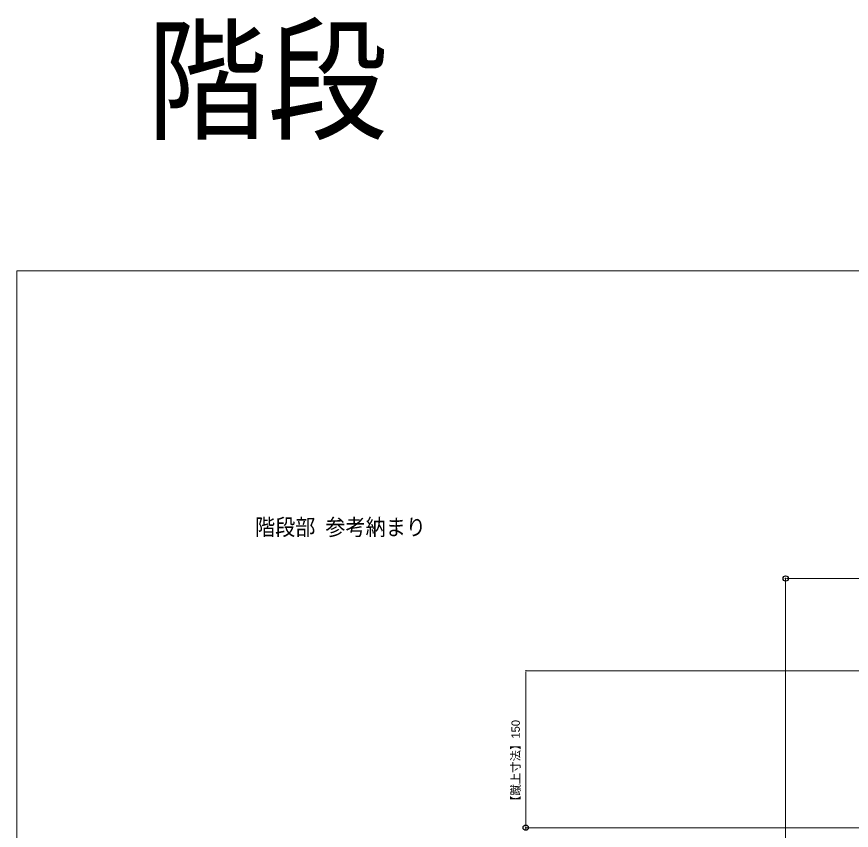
# Model space of a CAD drawing. Units: millimetres, scale not verified. Extents: x -829 to 829, y -160 to 161.
# Drawn here: x 10.1 to 170, y 5.4 to 161.1 of the extents above; entities that cross this region are included whole.
import ezdxf
from ezdxf.enums import TextEntityAlignment as Align

# ---------------------------------------------------------------- set-up
doc = ezdxf.new("R2010")
doc.units = ezdxf.units.MM
doc.header["$LTSCALE"] = 2
doc.header["$PDMODE"] = 32
doc.header["$PDSIZE"] = 1
for name, color, linetype, lineweight in [('0-0_一般', 4, 'Continuous', 9), ('0-4_寸法', 7, 'Continuous', 9), ('0-5_0', 7, 'Continuous', 9), ('0-7_文字', 4, 'Continuous', 9)]:
    doc.layers.add(name, color=color, linetype=linetype, lineweight=lineweight)
doc.layers.add('0-6_Defpoints', color=7, linetype='Continuous')
doc.styles.add('Osaka', font='')
doc.styles.add('ＭＳ ゴシック', font='')
doc.styles.get('Osaka').set_extended_font_data('Osaka')
doc.styles.get('ＭＳ ゴシック').set_extended_font_data('MS Gothic')

# ---------------------------------------------------------------- blocks, each defined once
blk = doc.blocks.new('_DOT')
at = {"layer": '0-5_0'}
for p, q in [((-1, 0), (-2, 0)), ((-0.5, 0), (0.5, 0))]:
    blk.add_line(p, q, dxfattribs=at)

msp = doc.modelspace()

# ---------------------------------------------------------------- linework, layer by layer
at = {"layer": '0-0_一般', "color": 5}
msp.add_lwpolyline([(10.078, 112.5), (410.078, 112.5), (410.078, -147.5), (10.078, -147.5)], close=True, dxfattribs=at)
at = {"layer": '0-4_寸法'}
for p, q in [((157.389, -23.422), (157.389, 53.578)), ((215.888, 53.578), (157.889, 53.578)), ((272.689, 35.878), (107.589, 35.878)), ((107.589, 35.377), (107.589, 6.378)), ((214.69, 5.878), (107.589, 5.878)), ((214.69, 5.878), (107.589, 5.878))]:
    msp.add_line(p, q, dxfattribs=at)
at = {"layer": '0-6_Defpoints'}
for p in [(157.389, 53.578), (107.589, 5.878)]:
    msp.add_point(p, dxfattribs=at)

# ---------------------------------------------------------------- block references
at = {"layer": '0-4_寸法', "xscale": 0.2503723, "yscale": 0.2503723}
for p, rotation in [((157.389, 53.578), 180), ((107.589, 35.878), 90), ((107.589, 5.878), 270), ((107.589, 5.878), 90)]:
    msp.add_blockref('_DOT', p, dxfattribs=dict(at, rotation=rotation))

# ---------------------------------------------------------------- texts
at = {"layer": '0-0_一般', "color": 7, "style": 'ＭＳ ゴシック', "width": 0.9}
msp.add_text('階段', height=18.81, dxfattribs=at).set_placement((34.995, 133.948), align=Align.BOTTOM_LEFT)
at = {"layer": '0-4_寸法', "style": 'Osaka'}
msp.add_text('【蹴上寸法】150', height=1.598, rotation=90, dxfattribs=at).set_placement((106.941, 9.848), align=Align.BOTTOM_LEFT)
at = {"layer": '0-7_文字', "color": 7, "style": 'ＭＳ ゴシック', "width": 0.9}
msp.add_text('階段部 参考納まり', height=3.138, dxfattribs=at).set_placement((55.737, 60.901), align=Align.BOTTOM_LEFT)

doc.saveas('drawing.dxf')
